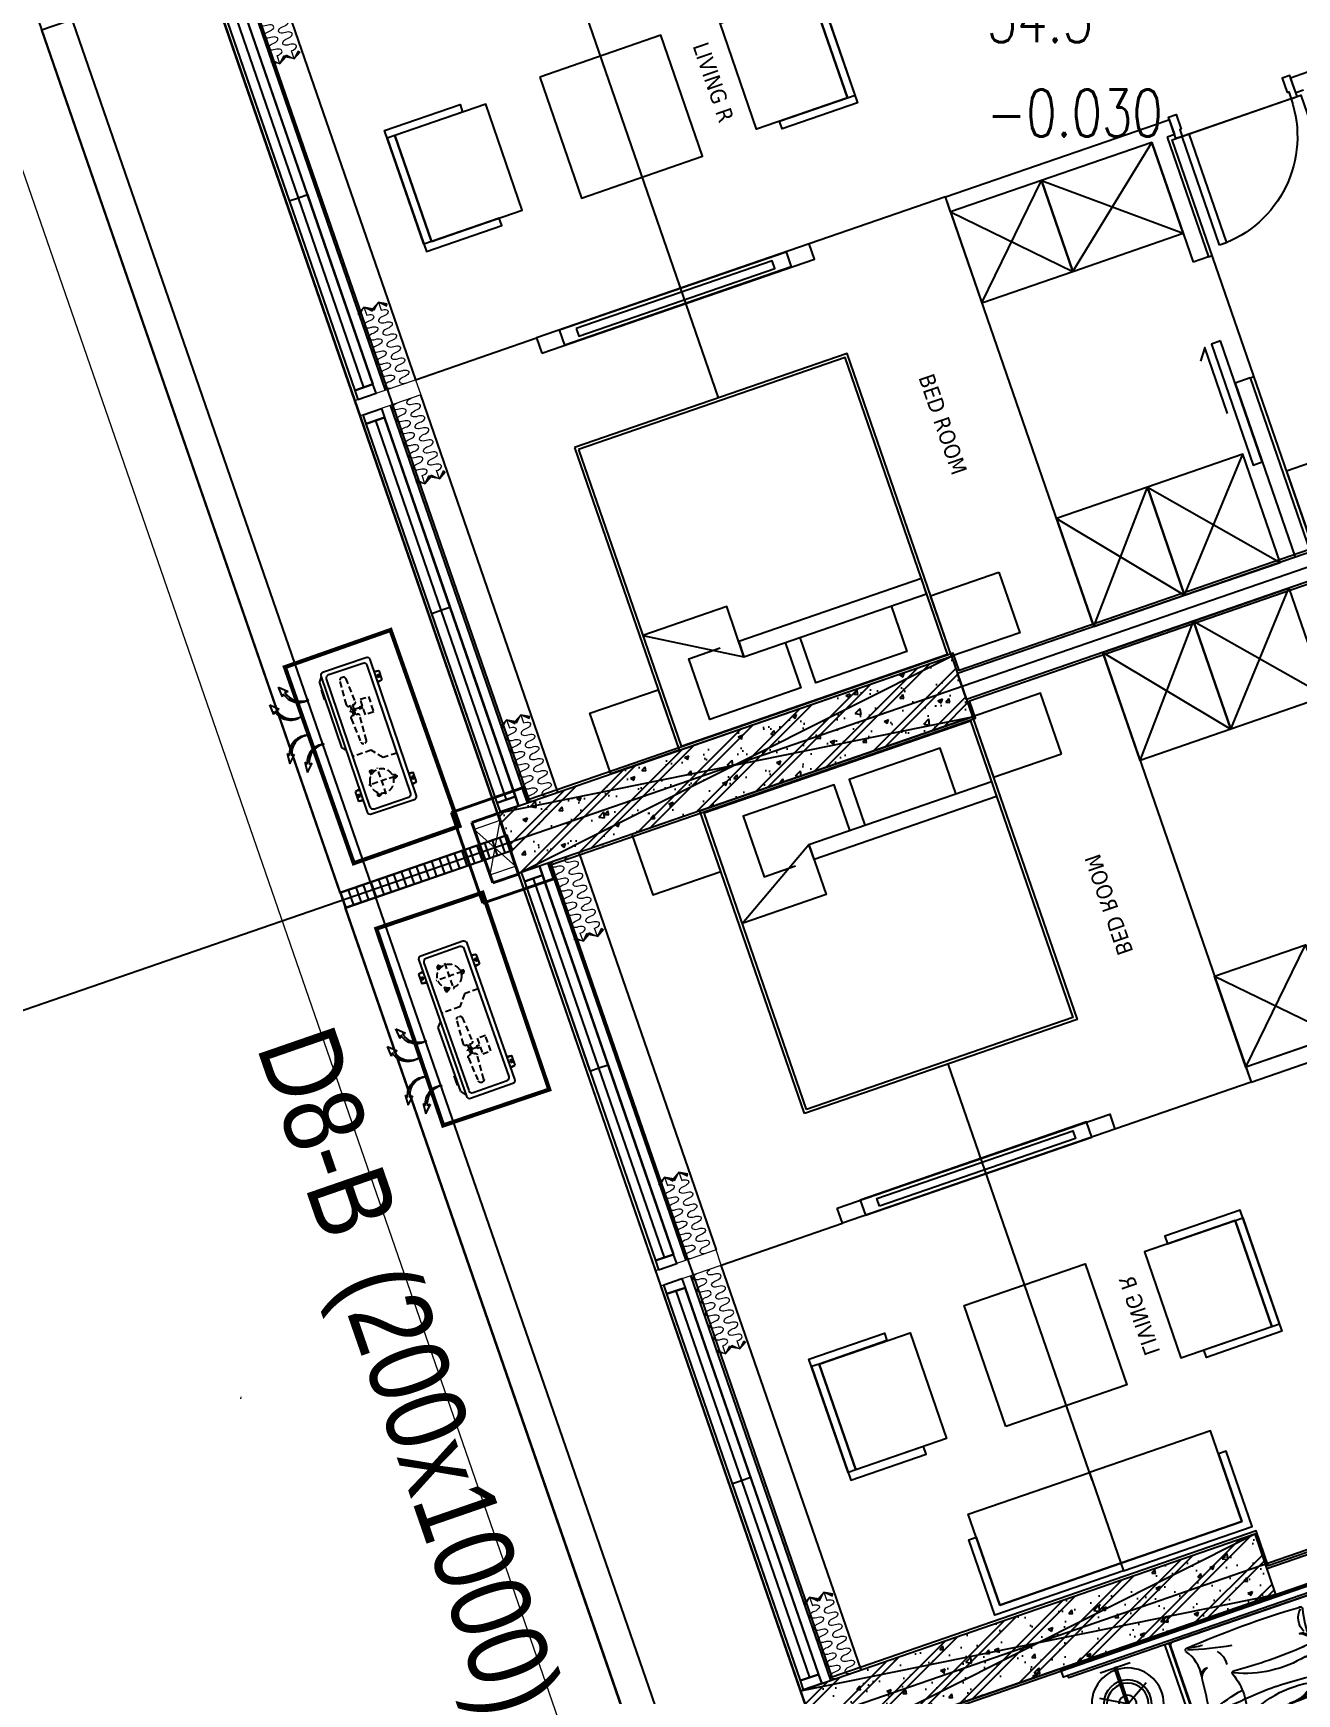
# Model space of a CAD drawing. Header units: millimetres. Extents: x -361699137 to 361252145, y -356478932 to 356523199.
# Drawn here: x -63118 to -55229, y 20166 to 30538 of the extents above; entities that cross this region are included whole.
import ezdxf
from ezdxf.enums import TextEntityAlignment as Align
from ezdxf.xclip import XClip

# ---------------------------------------------------------------- set-up
doc = ezdxf.new("R2010")
doc.units = ezdxf.units.MM
doc.header["$LTSCALE"] = 100
doc.header["$MEASUREMENT"] = 0
doc.header["$XCLIPFRAME"] = 0
doc.set_wipeout_variables(frame=1)
for name, pattern in [('220126_HDN_HBA typical plan$0$HIDDEN', [0.375, 0.25, -0.125]), ('ACAD_ISO03W100', [30, 12, -18]), ('HIDDEN', [0.375, 0.25, -0.125])]:
    doc.linetypes.add(name, pattern=pattern)
for name, color, linetype in [('1VinaPVC-Text', 9, 'Continuous'), ('A-_FURN----_E-_N', 251, 'Continuous'), ('A-ANNO-ROOM', 50, 'Continuous'), ('A-WALL-FNSH', 11, 'Continuous'), ('AC-EAD', 6, 'Continuous'), ('ccu12-Text', 31, 'Continuous'), ('IDEA - dim', 251, 'Continuous'), ('KC', 5, 'Continuous'), ('KT-Net manh', 139, 'Continuous'), ('KT-Noi that', 32, 'Continuous'), ('KT-Tuong', 1, 'Continuous')]:
    doc.layers.add(name, color=color, linetype=linetype)
for name, color, linetype, lineweight in [('A- NOI THAT', 3, 'Continuous', 9), ('AUDIT_I_220808132811-11', 7, 'Continuous', 9), ('ccu12-Tencaukien', 9, 'Continuous', 15), ('CIC36 net manh', 8, 'Continuous', 9), ('HBA-Partition', 4, 'Continuous', 13), ('KT-Chuviet', 255, 'Continuous', 15), ('KT-Kich thuoc', 159, 'Continuous', 18), ('KT-lomo nuoc', 3, 'HIDDEN', 5), ('KT-Net cat', 1, 'Continuous', 40), ('KT-Net thay', 7, 'Continuous', 15), ('KT-Net truc', 18, 'Continuous', 15)]:
    doc.layers.add(name, color=color, linetype=linetype, lineweight=lineweight)
doc.layers.add('dien tich thong thuy', color=3, linetype='Continuous', plot=False)
doc.styles.add('220126_HDN_HBA typical plan$0$211210_HDN_HBA_TYPICAL PLAN CORE OPT 1$0$HBA-Text', font='GOTHIC.TTF')
doc.styles.add('Arial Narrow', font='ARIALN.TTF')
doc.styles.add('font unicode ccu', font='arial.ttf')
doc.styles.add('ROMANS', font='ROMANS.SHX')
doc.styles.add('Tahoma', font='tahoma.ttf')
pattern_1 = [(50, (-90946.16, -18366.26), (286.9041, -25.10085), [30, -330]), (355, (-90946.16, -18366.26), (-55.5005, 300.8769), [24, -264]), (100.4514, (-90922.26, -18368.36), (231.40375, 275.7758), [25.4961, -280.4568]), (46.1842, (-90946.16, -18286.26), (426.8964, -66.2076), [45, -495]), (96.6356, (-90910.6, -18291.8), (373.865, 389.6471), [38.2441, -420.6852]), (351.1842, (-90946.16, -18286.26), (373.8648, 389.6474), [36, -396]), (21, (-90906.16, -18306.26), (238.7628, -161.04756), [30, -330]), (326, (-90906.16, -18306.26), (97.3261, 290.06), [24, -264]), (71.4514, (-90886.27, -18319.69), (336.08905, 129.0122), [25.4961, -280.4568]), (37.5, (-90946.16, -18366.26), (4.86394, 133.15754), [0, -260.8, 0, -268, 0, -265]), (7.5, (-90946.16, -18366.26), (105.22781, 157.76468), [0, -152.8, 0, -254.8, 0, -101]), (327.5, (-91035.36, -18366.26), (213.52897, -9.02195), [0, -100, 0, -312, 0, -414]), (317.5, (-91075.36, -18366.26), (233.27447, 40.042), [0, -130, 0, -207.2, 0, -294]), (45, (-90946.16, -18366.26), (-120.20815, 120.20815), []), (45, (-90946.16, -18317.26), (-120.20815, 120.20815), [])]

# ---------------------------------------------------------------- blocks, each defined once
blk = doc.blocks.new('OU DHCB')
for p, q in [((-145597, -72705), (-145627, -72711)), ((-145597, -72711), (-145627, -72711)), ((-145627, -72711), (-145627, -72774)), ((-145600, -72742), (-145627, -72742)), ((-145597, -72774), (-145627, -72774)), ((-145597, -72780), (-145627, -72774)), ((-145614, -72729), (-145614, -72756)), ((-145252, -72710), (-145247, -72711)), ((-145252, -72711), (-145247, -72711)), ((-145252, -72742), (-145246, -72742)), ((-145252, -72774), (-145247, -72774)), ((-145252, -72775), (-145247, -72774)), ((-145247, -72711), (-145247, -72774)), ((-145597, -73376), (-145627, -73382)), ((-145597, -73382), (-145627, -73382)), ((-145627, -73446), (-145627, -73382)), ((-145600, -73414), (-145627, -73414)), ((-145614, -73427), (-145614, -73400)), ((-145277, -73376), (-145247, -73382)), ((-145277, -73382), (-145247, -73382)), ((-145273, -73414), (-145246, -73414)), ((-145260, -73427), (-145260, -73400)), ((-145247, -73446), (-145247, -73382)), ((-145597, -73446), (-145627, -73446)), ((-145597, -73452), (-145627, -73446)), ((-145277, -73446), (-145247, -73446)), ((-145277, -73452), (-145247, -73446))]:
    blk.add_line(p, q)
at = {"ltscale": 10}
for p, q in [((-145597, -72628), (-145597, -73528)), ((-145297, -72608), (-145577, -72608)), ((-145568, -72656), (-145568, -73503)), ((-145324, -72636), (-145548, -72636)), ((-145302, -73503), (-145302, -72656)), ((-145277, -73528), (-145277, -72628)), ((-145252, -72667), (-145277, -72634)), ((-145252, -72667), (-145252, -73092)), ((-145252, -73092), (-145277, -73118)), ((-145548, -73523), (-145324, -73523)), ((-145577, -73548), (-145297, -73548))]:
    blk.add_line(p, q, dxfattribs=at)
at = {"linetype": 'HIDDEN', "ltscale": 1.5}
for p, q in [((-145414, -72691), (-145425, -72850)), ((-145392, -72679), (-145401, -72679)), ((-145367, -72850), (-145378, -72691)), ((-145403, -72928), (-145403, -72902)), ((-145403, -72902), (-145389, -72902)), ((-145389, -72928), (-145389, -72902)), ((-145414, -73101), (-145425, -72941)), ((-145412, -72928), (-145403, -72928)), ((-145389, -72928), (-145380, -72928)), ((-145367, -72941), (-145378, -73101)), ((-145424, -73458), (-145424, -73284)), ((-145372, -73298), (-145387, -73289)), ((-145384, -73301), (-145375, -73286)), ((-145505, -73371), (-145522, -73371)), ((-145514, -73362), (-145514, -73380)), ((-145511, -73371), (-145338, -73371)), ((-145387, -73453), (-145372, -73444)), ((-145384, -73441), (-145375, -73456))]:
    blk.add_line(p, q, dxfattribs=at)
for points in [[(-145514, -72845), (-145514, -72947), (-145460, -72947), (-145460, -72845)], [(-145438, -72893), (-145378, -72893), (-145378, -72899), (-145438, -72899)]]:
    blk.add_lwpolyline(points, close=True, dxfattribs=at)
for points in [[(-145460, -72902), (-145440, -72902), (-145440, -72889), (-145460, -72889)], [(-145412, -72864), (-145403, -72864), (-145403, -72890), (-145389, -72890), (-145389, -72864), (-145380, -72864)], [(-145568, -73236), (-145478, -73236), (-145422, -73168), (-145302, -73168)]]:
    blk.add_lwpolyline(points, dxfattribs=at)
for points in [[(-145401, -73299), (-145385, -73287, -0.677033), (-145371, -73295), (-145374, -73314)], [(-145499, -73386), (-145517, -73379, -0.677033), (-145517, -73363), (-145499, -73356)], [(-145374, -73428), (-145371, -73447, -0.677033), (-145385, -73455), (-145401, -73443)]]:
    blk.add_lwpolyline(points, format="xyb", dxfattribs=at)
for centre in [(-145614, -72742), (-145614, -73414), (-145260, -73414)]:
    blk.add_circle(centre, 6.4)
blk.add_circle((-145424, -73371), 75.8, dxfattribs=at)
at = {"ltscale": 10}
for centre, radius, start, end in [((-145577, -72628), 20, 90, 180), ((-145548, -72656), 20, 90, 180), ((-145324, -72658), 22.3, 5.8369, 90.896), ((-145297, -72628), 20, 0, 90), ((-145577, -73528), 20, 180, 270), ((-145548, -73503), 20, 180, 270), ((-145324, -73501), 22.3, 269.104, 354.1631), ((-145297, -73528), 20, 270, 0)]:
    blk.add_arc(centre, radius, start, end, dxfattribs=at)
at = {"linetype": 'HIDDEN', "ltscale": 1.5, "extrusion": (-3.70596e-18, -2.30289e-31, -1)}
for centre, start_param, end_param in [((-145401, -72692), 3.221423, 4.712389), ((-145392, -72692), 4.712389, 6.203355), ((-145412, -72851), 1.570796, 3.221423), ((-145380, -72851), -0.07983, 1.570796), ((-145412, -72940), 3.061763, 4.712389), ((-145380, -72940), 4.712389, 6.363015), ((-145401, -73100), 1.570796, 3.061763), ((-145392, -73100), 0.07983, 1.570796)]:
    blk.add_ellipse(centre, major_axis=(13.5, 0), ratio=0.942858, start_param=start_param, end_param=end_param, dxfattribs=at)
blk = doc.blocks.new('ki hieu qt')
at = {"layer": 'AC-EAD', "color": 7}
for points in [[(-276796163327.46399, 549769551681.08936), (-276796163446.06061, 549769551567.15027)], [(-276796163396.68091, 549769551574.91687), (-276796163446.06061, 549769551567.15027)], [(-276796163338.91742, 549769551517.02808), (-276796163364.60309, 549769551559.91077)], [(-276796163338.91742, 549769551517.02808), (-276796163327.46399, 549769551681.08936)], [(-276796163110.55872, 549769551464.18396), (-276796163229.15527, 549769551350.24487)], [(-276796163179.7757, 549769551358.0116), (-276796163229.15527, 549769551350.24487)], [(-276796163122.01202, 549769551300.1228), (-276796163147.69757, 549769551343.00525)], [(-276796163122.01202, 549769551300.1228), (-276796163110.55872, 549769551464.18396)], [(-276796163179.7757, 549769550597.07092), (-276796163229.15527, 549769550604.83765)], [(-276796163110.55872, 549769550490.89856), (-276796163229.15527, 549769550604.83765)], [(-276796163122.01202, 549769550654.95972), (-276796163147.69757, 549769550612.07727)], [(-276796163122.01202, 549769550654.95972), (-276796163110.55872, 549769550490.89856)], [(-276796163396.68091, 549769550380.16565), (-276796163446.06061, 549769550387.93225)], [(-276796163327.46399, 549769550273.99316), (-276796163446.06061, 549769550387.93225)], [(-276796163338.91742, 549769550438.05444), (-276796163364.60309, 549769550395.17175)], [(-276796163338.91742, 549769550438.05444), (-276796163327.46399, 549769550273.99316)]]:
    blk.add_lwpolyline(points, dxfattribs=at)
for centre, radius, start, end in [((-276796163644.43658, 549769551622.97937), 286.85271, 255.43444898, 347.307334455), ((-276796163679.50098, 549769551631.34888), 288.39512, 262.614727528, 348.709269443), ((-276796163427.53119, 549769551406.0741), 286.85271, 255.43444898, 347.307334455), ((-276796163462.59583, 549769551414.44348), 288.39512, 262.614727528, 348.709269443), ((-276796163427.53119, 549769550549.00842), 286.85271, 12.692958354, 104.566806371), ((-276796163462.59583, 549769550540.63904), 288.39512, 11.291477035, 97.385309421), ((-276796163644.43658, 549769550332.10315), 286.85271, 12.692958354, 104.566806371), ((-276796163679.50098, 549769550323.73364), 288.39512, 11.291477035, 97.385309421)]:
    blk.add_arc(centre, radius, start, end, dxfattribs=at)
blk = doc.blocks.new('DHCB.1')
at = {"xscale": -1, "rotation": 106.4733300107783}
blk.add_blockref('OU DHCB', (-194860, -237776), dxfattribs=at)
at = {"xscale": 0.4, "yscale": 0.4, "zscale": 0.4, "rotation": 286.4738024344239}
blk.add_blockref('ki hieu qt', (-179483459312, -168534274839), dxfattribs=at)
blk = doc.blocks.new('Louvre')
for p, q in [((-390, 976, 0), (-295, 1009, 0)), ((-374, 929, 0), (-279, 961, 0)), ((-357, 881, 0), (-263, 914, 0)), ((-341, 834, 0), (-246, 867, 0)), ((-325, 787, 0), (-230, 820, 0)), ((-308, 740, 0), (-214, 772, 0)), ((-292, 692, 0), (-197, 725, 0)), ((-276, 645, 0), (-181, 678, 0)), ((-260, 598, 0), (-165, 631, 0)), ((-243, 551, 0), (-148, 583, 0)), ((-227, 503, 0), (-132, 536, 0)), ((-211, 456, 0), (-116, 489, 0)), ((-194, 409, 0), (-99, 442, 0)), ((-178, 362, 0), (-83, 394, 0)), ((-162, 314, 0), (-67, 347, 0)), ((-145, 267, 0), (-50, 300, 0)), ((-129, 220, 0), (-34, 253, 0)), ((-113, 172, 0), (-18, 205, 0)), ((-96, 125, 0), (-1, 158, 0)), ((-80, 78, 0), (15, 111, 0)), ((-64, 31, 0), (31, 63, 0)), ((-47, -17, 0), (48, 16, 0))]:
    blk.add_line(p, q)
at = {"elevation": 0}
blk.add_lwpolyline([(48, 16), (-311, 1056), (-406, 1023), (-47, -17)], close=True, dxfattribs=at)
blk = doc.blocks.new('17-23F MEA_1BR (Type-2)$0$1X-LAMP1')
at = {"color": 0, "linetype": 'ByBlock', "lineweight": -2}
for p, q in [((0.033, -0.058), (-0.59, 1.022)), ((0.033, -0.058), (-0.59, 1.022)), ((0.033, 0.058), (-0.59, -1.022)), ((0.033, 0.058), (-0.59, -1.022)), ((-0.067, 0), (1.18, 0)), ((-0.067, 0), (1.18, 0))]:
    blk.add_line(p, q, dxfattribs=at)
at = {"color": 0, "linetype": 'ByBlock', "lineweight": -2, "const_width": 0.0333}
for points in [[(-0.481, 0.833), (-0.582, 1.009)], [(-0.481, 0.833), (-0.582, 1.009)], [(0.962, 0), (1.165, 0)], [(0.962, 0), (1.165, 0)], [(-0.481, -0.833), (-0.582, -1.009)], [(-0.481, -0.833), (-0.582, -1.009)]]:
    blk.add_lwpolyline(points, dxfattribs=at)
at = {"color": 0, "linetype": 'ByBlock', "lineweight": -2}
for radius in [1, 0.867, 0.867, 0.367, 0.367]:
    blk.add_circle((0, 0), radius, dxfattribs=at)
blk = doc.blocks.new('17-23F MEA_1BR (Type-2)$0$IFF-TABLE LAMP')
blk.add_line((40, 192), (40, 207))
at = {"ltscale": 10}
blk.add_lwpolyline([(0, 300), (0, 100)], dxfattribs=at)
blk.add_lwpolyline([(0, 192), (0, 207), (260, 207), (260, 192)], close=True)
blk.add_circle((240, 200), 150)
at = {"layer": 'A- NOI THAT'}
blk.add_line((220, 192), (220, 207), dxfattribs=at)
at = {"ltscale": 10, "xscale": 150.0000000000582, "yscale": 150.0000000000582, "zscale": 1068.863950547171, "rotation": 359.9999999945528}
blk.add_blockref('17-23F MEA_1BR (Type-2)$0$1X-LAMP1', (240, 200), dxfattribs=at)
blk = doc.blocks.new('bk')
at = {"layer": 'IDEA - dim'}
blk.add_lwpolyline([(0, -1378), (50, -1378), (50, 1812), (0, 1812), (0, 1578), (0, 1378)], close=True, dxfattribs=at)
blk.add_lwpolyline([(50, -1338), (65, -1338), (65, 1783), (50, 1783)], dxfattribs=at)
for centre in [(340, 1488), (340, -1053)]:
    blk.add_circle(centre, 225, dxfattribs=at)
blk.add_blockref('17-23F MEA_1BR (Type-2)$0$IFF-TABLE LAMP', (100, 1288), dxfattribs=at)
at = {"layer": 'IDEA - dim', "xscale": -1, "rotation": 180}
blk.add_blockref('17-23F MEA_1BR (Type-2)$0$IFF-TABLE LAMP', (100, -853), dxfattribs=at)
blk.add_wipeout([(2295, 1812), (688, 1812), (688, -1378), (2295, -1378)]).dxf.layer = 'IDEA - dim'
at = {"layer": 'IDEA - dim'}
blk.add_lwpolyline([(688, -1378), (2295, -1378), (2295, 1812), (688, 1812)], close=True, dxfattribs=at)
blk.add_wipeout([(2090, 1147), (2092, 1147), (2094, 1146), (2095, 1144), (2095, 1142), (2095, -708), (2095, -709), (2094, -711), (2092, -712), (2090, -713), (65, -713), (65, -701), (65, -698), (65, -688), (65, -681), (65, -670), (65, -663), (65, 1109), (65, 1117), (65, 1122), (65, 1128), (65, 1131), (65, 1136), (65, 1142), (65, 1147)]).dxf.layer = 'IDEA - dim'
for p, q in [((65, 1122), (2060, 1122)), ((2070, 1112), (2070, -678)), ((2060, -688), (65, -688))]:
    blk.add_line(p, q, dxfattribs=at)
for points in [[(65, 1147), (65, -713), (2090, -713, 0.414214), (2095, -708), (2095, 1142, 0.414214), (2090, 1147)], [(2065, 1097), (2065, -663, -0.414214), (2045, -683), (85, -683, -0.414214), (65, -663), (65, 1097, -0.414214), (85, 1117), (2045, 1117, -0.414214)]]:
    blk.add_lwpolyline(points, format="xyb", close=True, dxfattribs=at)
for points in [[(328, 995, -0.194778), (148, 1037, 0.69541), (131, 1020, -0.068699), (144, 927)], [(131, 1020, 0.032227), (118, 281, 0.69541), (135, 263, -0.068192), (318, 282)], [(538, 579, -0.024407), (575, 1003, 0.682044), (558, 1021, -0.019119), (351, 999)], [(360, 327, 0.037389), (362, 795, -0.69541), (376, 809, 0.212902), (666, 818, -0.682044), (681, 805, 0.003833), (664, 388)], [(538, 579, 0.037804), (560, 280, -0.682044), (543, 262, 0.015388), (377, 276, 0.015388)], [(663, 456, 0.128337), (681, 298, -0.682044), (668, 283, 0.016516), (473, 299)], [(454, 303, 0.294307), (366, 261, -0.69541), (351, 275, 0.068699), (360, 350)], [(352, 277, 0.001401), (337, 278)], [(131, -585, -0.032227), (118, 154, -0.69541), (135, 172, 0.068192), (318, 153)], [(352, 158, -0.001401), (337, 157)], [(454, 132, -0.294307), (366, 174, 0.69541), (351, 160, -0.068699), (360, 85)], [(360, 108, -0.037389), (362, -360, 0.69541), (376, -374, -0.212902), (666, -383, 0.682044), (681, -370, -0.003833), (664, 47)], [(538, -144, -0.037804), (560, 155, 0.682044), (543, 173, -0.015388), (377, 159, -0.015388)], [(663, -21, -0.128337), (681, 137, 0.682044), (668, 152, -0.016516), (473, 136)], [(538, -144, 0.024407), (575, -568, -0.682044), (558, -586, 0.019119), (351, -564)], [(328, -560, 0.194778), (148, -602, -0.69541), (131, -585, 0.068699), (144, -492)]]:
    blk.add_lwpolyline(points, format="xyb", dxfattribs=at)
blk.add_lwpolyline([(954, 1117), (667, -683), (954, -683), (954, 1117)], dxfattribs=at)
for centre, radius, start, end in [((2060, 1112), 10, 0, 90), ((-1856, 412), 2091, 9.4493, 17.0615), ((359, 926), 73.1, 96.326, 166.5214), ((332, 950), 44.8, 89.5238, 188.1185), ((328, 957), 37.4, 82.4958, 89.1324), ((2378, 392), 1927, 161.7731, 168.2987), ((293, 941), 119, 227.9184, 277.1736), ((-292, 496), 730, 347.7769, 24.5532), ((1225, 479), 649, 149.2584, 194.8125), ((484, 602), 176, 357.839, 7.8667), ((449, 521), 217, 327.0324, 2.613), ((602, 457), 61, 297.5596, 351.5321), ((217, 194), 119, 63.6349, 137.0816), ((318, 327), 44.8, 171.8815, 270.4762), ((345, 350), 73.1, 193.4786, 263.674), ((479, 358), 59.2, 194.743, 264.9384), ((458, 339), 36.7, 173.4173, 272.2455), ((217, 241), 119, 222.9184, 296.3651), ((318, 108), 44.8, 89.5238, 188.1185), ((345, 85), 73.1, 96.326, 166.5214), ((479, 77), 59.2, 95.0616, 165.257), ((458, 96), 36.7, 87.7545, 186.5827), ((1225, -44), 649, 165.1875, 210.7416), ((-292, -61), 730, 335.4468, 12.2231), ((602, -22), 61, 8.4679, 62.4404), ((449, -86), 217, 357.387, 32.9676), ((484, -167), 176, 352.1333, 2.161), ((-1856, 23), 2091, 342.9385, 350.5507), ((293, -506), 119, 82.8264, 132.0816), ((2378, 43), 1927, 191.7013, 198.2269), ((359, -491), 73.1, 193.4786, 263.674), ((332, -515), 44.8, 171.8815, 270.4762), ((328, -522), 37.4, 270.8676, 277.5042), ((2060, -678), 10, 270, 0)]:
    blk.add_arc(centre, radius, start, end, dxfattribs=at)
blk = doc.blocks.new('17')
at = {"layer": 'IDEA - dim', "extrusion": (0, 0, -1), "zscale": -0.9999999999999998}
blk.add_blockref('bk', (-3895, 6208), dxfattribs=at)
at = {"layer": 'KT-Tuong'}
blk.add_lwpolyline([(3900, 9600), (3900, 0)], dxfattribs=at)
blk = doc.blocks.new('*U207')
for points in [[(397, -484), (464, -466), (394, -466)], [(483, -399), (465, -396), (464, -466)]]:
    blk.add_hatch(color=256).paths.add_polyline_path(points)
blk.add_line((464, -466), (417, -419))
for points in [[(397, -484), (464, -466), (394, -466)], [(483, -399), (465, -396), (464, -466)]]:
    blk.add_lwpolyline(points, close=True)
for centre in [(17, -17), (86, -88), (155, -157), (225, -227), (294, -297), (364, -367)]:
    blk.add_ellipse(centre, major_axis=(34.5, 32), ratio=0.523888, start_param=4.73172, end_param=7.873313)
at = {"extrusion": (0, 0, -1)}
for centre in [(52, -52), (121, -123), (190, -192), (260, -262), (329, -332), (399, -402)]:
    blk.add_ellipse(centre, major_axis=(-32.1, -34.4), ratio=0.523888, start_param=4.73172, end_param=7.873313, dxfattribs=at)
blk = doc.blocks.new('*U206')
at = {"layer": 'A-_FURN----_E-_N', "linetype": 'Continuous'}
for points in [[(-900, 600), (-900, 1000), (-1350, 1000), (-1350, 600)], [(-900, -1000), (-900, 1000), (900, 1000), (900, -1000)], [(-880, -980), (-880, 980), (880, 980), (880, -980)], [(1350, 600), (1350, 1000), (900, 1000), (900, 600)]]:
    blk.add_lwpolyline(points, close=True, dxfattribs=at)
at = {"layer": 'A-_FURN----_E-_N', "linetype": '220126_HDN_HBA typical plan$0$HIDDEN', "ltscale": 500}
blk.add_lwpolyline([(-900, -1000), (-900, 1000), (900, 1000), (900, -1000)], close=True, dxfattribs=at)
at = {"layer": 'A-_FURN----_E-_N', "linetype": 'Continuous'}
for points in [[(-55, 580), (-55, 880), (-656, 880), (-656, 480), (-448, 480)], [(646, 580), (646, 880), (45, 880), (45, 580)], [(-880, 249), (-326, 580), (880, 580), (880, 480), (-326, 480), (-326, 580), (-326, 249), (-880, 249)]]:
    blk.add_lwpolyline(points, dxfattribs=at)
blk = doc.blocks.new('16')
at = {"layer": 'A-WALL-FNSH', "color": 5}
for points in [[(260, 9580), (260, 9460), (200, 9460), (200, 9580)], [(2765, 9460), (260, 9460), (260, 9580), (2765, 9580)], [(1512, 9520), (260, 9520), (260, 9580), (1512, 9580)], [(2825, 9580), (2825, 9460), (2765, 9460), (2765, 9580)], [(2925, 9580), (2925, 9460), (2985, 9460), (2985, 9580)], [(2985, 9460), (5540, 9460), (5540, 9580), (2985, 9580)], [(4238, 9520), (5540, 9520), (5540, 9580), (4238, 9580)], [(5540, 9580), (5540, 9460), (5600, 9460), (5600, 9580)], [(1512, 9460), (2765, 9460), (2765, 9520), (1512, 9520)], [(4238, 9460), (2985, 9460), (2985, 9520), (4238, 9520)]]:
    blk.add_lwpolyline(points, close=True, dxfattribs=at)
for points in [[(200, 9460), (2765, 9460)], [(5600, 9460), (2985, 9460)]]:
    blk.add_lwpolyline(points, dxfattribs=at)
at = {"layer": 'HBA-Partition'}
blk.add_lwpolyline([(2925, 9200), (2825, 9200), (2825, 9600), (2925, 9600)], close=True, dxfattribs=at)
at = {"layer": 'IDEA - dim'}
for p, q in [((199, 9600), (2825, 9600)), ((5600, 9600), (2925, 9600)), ((199, 9400), (2825, 9400)), ((5600, 9400), (2925, 9400))]:
    blk.add_line(p, q, dxfattribs=at)
for points in [[(3709, 8376), (3709, 8824), (4409, 8824), (4409, 8874), (3659, 8874), (3659, 8376)], [(4409, 8376), (4409, 8824), (3709, 8824), (3709, 8874), (4459, 8874), (4459, 8376)], [(3709, 8824), (3709, 8224), (4409, 8224), (4409, 8824)], [(2825, 8400), (2825, 6600), (2925, 6600), (2925, 8400)], [(5052, 8250), (5500, 8250), (5500, 7450), (5550, 7450), (5550, 8300), (5052, 8300)], [(2925, 6752), (2825, 6752), (2825, 8247), (2925, 8247)], [(5500, 8250), (4900, 8250), (4900, 7450), (5500, 7450)], [(2900, 8147), (2850, 8147), (2850, 6852), (2900, 6852)], [(4459, 7850), (3659, 7850), (3659, 7050), (4459, 7050)], [(5500, 6650), (4900, 6650), (4900, 7450), (5500, 7450)], [(5052, 6650), (5500, 6650), (5500, 7450), (5550, 7450), (5550, 6600), (5052, 6600)], [(3709, 6076), (3709, 6676), (4409, 6676), (4409, 6076)], [(3709, 6524), (3709, 6076), (4409, 6076), (4409, 6026), (3659, 6026), (3659, 6524)], [(4409, 6524), (4409, 6076), (3709, 6076), (3709, 6026), (4459, 6026), (4459, 6524)], [(85, 5700), (85, 5100), (799, 5100), (799, 5700), (85, 5700)], [(2225, 5700), (2225, 5100), (2825, 5100), (2825, 5700), (2225, 5700)], [(85, 5100), (85, 4470), (799, 4470), (799, 5100), (85, 5100)]]:
    blk.add_lwpolyline(points, close=True, dxfattribs=at)
at = {"layer": 'KT-Net manh', "linetype": 'ACAD_ISO03W100', "ltscale": 4}
for p, q in [((199, 9200), (2825, 9200)), ((5600, 9200), (2925, 9200)), ((2925, 9200), (2925, 8400)), ((4950, 7450), (2200, 7450)), ((2925, 5700), (2925, 6600)), ((85, 5700), (2925, 5700)), ((85, 5700), (799, 5100)), ((799, 5700), (85, 5100)), ((2225, 5700), (2825, 5100)), ((2825, 5700), (2225, 5100)), ((85, 5100), (799, 4470)), ((799, 5100), (85, 4470))]:
    blk.add_line(p, q, dxfattribs=at)
at = {"layer": 'KT-Tuong'}
for p, q in [((-85, 3000), (-85, 6600)), ((85, 6600), (-85, 6600)), ((85, 4370), (85, 6600))]:
    blk.add_line(p, q, dxfattribs=at)
for points in [[(5600, 3000), (5600, 3570), (5830, 3570), (5830, 6600)], [(2825, 4370), (2825, 5700), (2925, 5700), (2925, 4370)]]:
    blk.add_lwpolyline(points, dxfattribs=at)
at = {"layer": 'CIC36 net manh', "color": 8}
for p, xscale, yscale, zscale, rotation in [((199, 9356), 0.81000000001126, 0.81000000001126, 0.81000000001126, 45.1232012039649), ((200, 9261), 0.81000000001126, 0.81000000001126, 0.81000000001126, 45.1232012039649), ((2824, 9261), -0.8100000000112606, 0.8100000000112606, 0.8100000000112607, 314.8767987960189), ((2824, 9356), -0.8100000000112606, 0.8100000000112606, 0.8100000000112607, 314.8767987960189), ((2926, 9356), 0.81000000001126, 0.81000000001126, 0.81000000001126, 45.1232012039649), ((2926, 9261), 0.81000000001126, 0.81000000001126, 0.81000000001126, 45.1232012039649), ((5599, 9261), -0.8100000000112606, 0.8100000000112606, 0.8100000000112607, 314.8767987960189), ((5599, 9356), -0.8100000000112606, 0.8100000000112606, 0.8100000000112607, 314.8767987960189)]:
    blk.add_blockref('*U207', p, dxfattribs=dict(at, xscale=xscale, yscale=yscale, zscale=zscale, rotation=rotation))
at = {"layer": 'IDEA - dim', "xscale": -1.000000000000001, "rotation": 90}
blk.add_blockref('*U206', (1200, 7500), dxfattribs=at)
at = {"layer": '1VinaPVC-Text', "style": 'Tahoma'}
for s, p in [('LIVING R', (4332, 6885)), ('BED ROOM', (1914, 6228))]:
    blk.add_text(s, height=100, rotation=180, dxfattribs=at).set_placement(p)
blk = doc.blocks.new('d800')
blk.add_line((760, 70), (40, 70))
for points in [[(40, 790), (40, 70), (85, 70), (85, 790)], [(50, 25), (40, 25), (40, 70), (0, 70), (0, -70), (50, -70)], [(750, 25), (760, 25), (760, 70), (800, 70), (800, -70), (750, -70)]]:
    blk.add_lwpolyline(points, close=True)
blk.add_arc((40, 70), 720, 0, 90)
blk = doc.blocks.new('26')
at = {"layer": 'A-WALL-FNSH', "color": 5}
for points in [[(0, -9460), (2615, -9460)], [(5400, -9460), (2835, -9460)]]:
    blk.add_lwpolyline(points, dxfattribs=at)
for points in [[(2615, -9460), (60, -9460), (60, -9580), (2615, -9580)], [(1362, -9520), (60, -9520), (60, -9580), (1362, -9580)], [(1362, -9460), (2615, -9460), (2615, -9520), (1362, -9520)], [(2675, -9580), (2675, -9460), (2615, -9460), (2615, -9580)], [(2775, -9580), (2775, -9460), (2835, -9460), (2835, -9580)], [(2835, -9460), (5340, -9460), (5340, -9580), (2835, -9580)], [(4088, -9460), (2835, -9460), (2835, -9520), (4088, -9520)], [(4088, -9520), (5340, -9520), (5340, -9580), (4088, -9580)], [(5340, -9580), (5340, -9460), (5400, -9460), (5400, -9580)]]:
    blk.add_lwpolyline(points, close=True, dxfattribs=at)
at = {"layer": 'HBA-Partition'}
blk.add_lwpolyline([(2675, -9200), (2775, -9200), (2775, -9600), (2675, -9600)], close=True, dxfattribs=at)
at = {"layer": 'IDEA - dim'}
for p, q in [((2775, -3370), (2775, -3420)), ((3565, -4270), (3565, -4245)), ((4365, -4270), (4365, -4245)), ((0, -9400), (2675, -9400)), ((5401, -9400), (2775, -9400)), ((0, -9600), (2675, -9600)), ((5401, -9600), (2775, -9600))]:
    blk.add_line(p, q, dxfattribs=at)
for points in [[(5490, -3000), (5490, -4245), (2800, -4245), (2800, -3395), (3590, -3395), (3590, -2145), (5397, -2145)], [(4990, -3922), (4990, -4245), (5490, -4245), (5490, -3345), (4990, -3345), (4990, -3698)], [(4529, -4476), (4094, -4476), (4164, -4530)]]:
    blk.add_lwpolyline(points, dxfattribs=at)
for points in [[(3375, -5100), (3375, -4370), (2775, -4370), (2775, -5100), (3375, -5100)], [(4086, -4370), (4086, -4430), (4886, -4430), (4886, -4370)], [(5515, -5100), (5515, -4470), (4801, -4470), (4801, -5100), (5515, -5100)], [(3375, -5700), (3375, -5100), (2775, -5100), (2775, -5700), (3375, -5700)], [(5515, -5700), (5515, -5100), (4801, -5100), (4801, -5700), (5515, -5700)], [(1191, -6524), (1191, -6076), (1891, -6076), (1891, -6026), (1141, -6026), (1141, -6524)], [(1891, -6524), (1891, -6076), (1191, -6076), (1191, -6026), (1941, -6026), (1941, -6524)], [(1891, -6076), (1891, -6676), (1191, -6676), (1191, -6076)], [(2775, -8400), (2775, -6600), (2675, -6600), (2675, -8400)], [(2675, -6752), (2775, -6752), (2775, -8248), (2675, -8248)], [(2700, -8148), (2750, -8148), (2750, -6853), (2700, -6853)], [(1141, -7850), (1941, -7850), (1941, -7050), (1141, -7050)], [(1891, -8824), (1891, -8224), (1191, -8224), (1191, -8824)], [(1191, -8376), (1191, -8824), (1891, -8824), (1891, -8874), (1141, -8874), (1141, -8376)], [(1891, -8376), (1891, -8824), (1191, -8824), (1191, -8874), (1941, -8874), (1941, -8376)]]:
    blk.add_lwpolyline(points, close=True, dxfattribs=at)
at = {"layer": 'KT-Net manh', "linetype": 'ACAD_ISO03W100', "ltscale": 4}
for p, q in [((3375, -5100), (2775, -4370)), ((2775, -5100), (3375, -4370)), ((5515, -5100), (4801, -4470)), ((4801, -5100), (5515, -4470)), ((3375, -5700), (2775, -5100)), ((2775, -5700), (3375, -5100)), ((5515, -5700), (4801, -5100)), ((4801, -5700), (5515, -5100)), ((2675, -5700), (2675, -6600)), ((5515, -5700), (2675, -5700)), ((650, -7450), (3400, -7450)), ((2675, -9200), (2675, -8400)), ((0, -9200), (2675, -9200)), ((5401, -9200), (2775, -9200))]:
    blk.add_line(p, q, dxfattribs=at)
at = {"layer": 'KT-Tuong'}
for p, q in [((5685, -3000, 0), (5685, -6600, 0)), ((2775, -3420), (2675, -3420)), ((2775, -4220), (2675, -4220)), ((2775, -4220), (2775, -4270)), ((2775, -4270), (3565, -4270)), ((3565, -4270), (3565, -4370)), ((4365, -4270), (5515, -4270)), ((4365, -4270), (4365, -4370)), ((5515, -4370), (5515, -6600, 0))]:
    blk.add_line(p, q, dxfattribs=at)
for points in [[(2675, -3420), (2675, -3270), (3465, -3270)], [(2675, -4370), (2675, -4220)], [(2775, -4370), (2775, -5700), (2675, -5700), (2675, -4370)], [(2775, -4370), (3565, -4370)], [(4365, -4370), (5515, -4370)]]:
    blk.add_lwpolyline(points, dxfattribs=at)
at = {"layer": 'CIC36 net manh', "color": 8, "zscale": 0.8100000000112604}
for p, xscale, yscale, rotation in [((1, -9261), -0.8100000000112609, 0.8100000000112609, 134.8767987960189), ((2674, -9261), 0.8100000000112604, 0.8100000000112604, 225.1232012039648), ((2776, -9261), -0.8100000000112609, 0.8100000000112609, 134.8767987960189), ((5400, -9261), 0.8100000000112604, 0.8100000000112604, 225.1232012039648), ((1, -9356), -0.8100000000112609, 0.8100000000112609, 134.8767987960189), ((2674, -9356), 0.8100000000112604, 0.8100000000112604, 225.1232012039648), ((2776, -9356), -0.8100000000112609, 0.8100000000112609, 134.8767987960189), ((5401, -9356), 0.8100000000112604, 0.8100000000112604, 225.1232012039648)]:
    blk.add_blockref('*U207', p, dxfattribs=dict(at, xscale=xscale, yscale=yscale, rotation=rotation))
at = {"layer": 'IDEA - dim', "xscale": -0.9999999999999994, "rotation": 270}
for name, p in [('d800', (2730, -4220)), ('*U206', (4400, -7500))]:
    blk.add_blockref(name, p, dxfattribs=at)
at = {"layer": '1VinaPVC-Text', "style": 'Tahoma'}
for s, p in [('BED ROOM', (3686, -6228)), ('LIVING R', (1268, -6885))]:
    blk.add_text(s, height=100, rotation=360, dxfattribs=at).set_placement(p)
blk = doc.blocks.new('TAG CAO DO SAN')
blk.add_wipeout([(1526701.8, -266095.2), (1527644.6, -266095.2), (1527644.6, -266330.9), (1526701.8, -266330.9)]).dxf.layer = 'KT-Net thay'
at = {"layer": 'KT-Net thay', "flags": 128}
blk.add_lwpolyline([(1526701.8, -266095.2), (1526701.8, -266330.9), (1527644.6, -266330.9), (1527644.6, -266095.2)], close=True, dxfattribs=at)
blk.add_lwpolyline([(1526701.8, -266330.9), (1527644.6, -266330.9)], dxfattribs=at)
at = {"layer": 'KT-Chuviet', "color": 31, "style": 'font unicode ccu', "width": 0.75}
blk.add_attdef('TÊNPHÒNG', text='', height=117.9, dxfattribs=at).set_placement((1527175.3, -266213.4), align=Align.MIDDLE_CENTER)
blk = doc.blocks.new('A$C1AAC5519')
at = {"layer": 'A-ANNO-ROOM', "insert": (773, 1217), "char_height": 600, "attachment_point": 2, "rotation": 50.4488, "style": '220126_HDN_HBA typical plan$0$211210_HDN_HBA_TYPICAL PLAN CORE OPT 1$0$HBA-Text'}
blk.add_mtext_dynamic_manual_height_columns('S.B1.', width=722857412.87, gutter_width=9766, heights=[0], dxfattribs=at)
blk = doc.blocks.new('A$C418F5BC8')
at = {"layer": 'A-ANNO-ROOM', "insert": (648, 1091), "char_height": 600, "attachment_point": 2, "rotation": 50.4488, "style": '220126_HDN_HBA typical plan$0$211210_HDN_HBA_TYPICAL PLAN CORE OPT 1$0$HBA-Text'}
blk.add_mtext_dynamic_manual_height_columns('SL-S', width=722857412.87, gutter_width=9766, heights=[0], dxfattribs=at)
blk = doc.blocks.new('A$C2A6C5140')
at = {"layer": 'A-ANNO-ROOM', "insert": (731, 1190, 0), "char_height": 600, "attachment_point": 2, "rotation": 50.4488, "style": '220126_HDN_HBA typical plan$0$211210_HDN_HBA_TYPICAL PLAN CORE OPT 1$0$HBA-Text'}
blk.add_mtext_dynamic_manual_height_columns('2-BR', width=722857412.87, gutter_width=9766, heights=[0], dxfattribs=at)
blk = doc.blocks.new('A$C5388591E')
at = {"layer": 'A-ANNO-ROOM', "insert": (894, 842, 0), "char_height": 600, "attachment_point": 2, "rotation": 1.4065, "style": '220126_HDN_HBA typical plan$0$211210_HDN_HBA_TYPICAL PLAN CORE OPT 1$0$HBA-Text'}
blk.add_mtext_dynamic_manual_height_columns('3-BR', width=722857412.87, gutter_width=9766, heights=[0], dxfattribs=at)
blk = doc.blocks.new('A$C21AF0CCA')
at = {"layer": 'A-ANNO-ROOM', "insert": (1198, 815), "char_height": 600, "attachment_point": 2, "rotation": 0.1054, "style": '220126_HDN_HBA typical plan$0$211210_HDN_HBA_TYPICAL PLAN CORE OPT 1$0$HBA-Text'}
blk.add_mtext_dynamic_manual_height_columns('S.B1P.', width=722857412.87, gutter_width=9766, heights=[0], dxfattribs=at)
blk = doc.blocks.new('*U388')
at = {"layer": 'KT-lomo nuoc', "ltscale": 500}
for p, q in [((211, 273), (0, 0)), ((43, 297), (168, -24))]:
    blk.add_line(p, q, dxfattribs=at)
blk.add_lwpolyline([(43, 297), (211, 273), (168, -24), (0, 0)], close=True, dxfattribs=at)
blk = doc.blocks.new('CTN TN T39')
at = {"layer": 'KT-Net cat'}
for p, q in [((-56140, -1246, 0), (-56583, -1399, 0)), ((-56388, -1966, 0), (-56583, -1399, 0)), ((-56295, -1406, 0), (-56456, -1461, 0)), ((-56165, -1784, 0), (-56295, -1406, 0)), ((-56456, -1461, 0), (-56326, -1839, 0)), ((-55944, -1813, 0), (-56388, -1966, 0)), ((-56165, -1784, 0), (-56326, -1839, 0))]:
    blk.add_line(p, q, dxfattribs=at)
at = {"layer": 'KT-Net cat', "elevation": 0}
for points in [[(-56140, -1246), (-56108, -1337)], [(-55978, -1715), (-55944, -1813)]]:
    blk.add_lwpolyline(points, dxfattribs=at)
at = {"layer": 'KT-lomo nuoc', "linetype": 'HIDDEN', "xscale": -0.9999999999999997, "rotation": 10.8976534755902}
blk.add_blockref('*U388', (-56183, -1734, 0), dxfattribs=at)
blk = doc.blocks.new('*U467')
at = {"layer": 'ccu12-Tencaukien', "color": 8, "ltscale": 10000}
blk.add_line((360.7, -155.3), (354.4, -155.3), dxfattribs=at)
at = {"layer": 'ccu12-Text', "color": 2, "style": 'Arial Narrow', "width": 0.8}
blk.add_attdef('SH', text='', height=300, dxfattribs=at).set_placement((275.6, 5.9), align=Align.BOTTOM_RIGHT)
at = {"layer": 'ccu12-Text', "color": 31, "style": 'Arial Narrow', "width": 0.8}
for tag, p in [('(', (507.5, -75.4)), ('KT', (632.6, -75.4)), (')', (962.9, -75.4))]:
    blk.add_attdef(tag, text='', height=250, dxfattribs=at).set_placement(p, align=Align.BOTTOM_LEFT)
blk = doc.blocks.new('A$C0e39c971')
at = {"layer": 'KC'}
h = blk.add_hatch(dxfattribs=at)
h.set_pattern_fill('VATLIEU04', color=256, scale=40, style=0, pattern_type=2)
h.set_pattern_definition(pattern_1)
h.paths.add_polyline_path([(-8283, -35761), (-8413.6, -35382.9), (-5577.8, -34403.9), (-5447.3, -34782)])
h = blk.add_hatch(dxfattribs=at)
h.set_pattern_fill('VATLIEU04', color=256, scale=40, style=0, pattern_type=2)
h.set_pattern_definition(pattern_1)
h.paths.add_polyline_path([(-6390.2, -41243.5), (-6520.8, -40865.4), (-3685, -39886.3), (-3554.5, -40264.4)])
at = {"layer": 'KC', "ltscale": 2000}
for p, q in [((-20591.5, -109.8), (-2426.2, -52725)), ((14071.1, -27831.7), (-51467.9, -50459)), ((4414.9, -37301.5), (-49575.1, -55941.4))]:
    blk.add_line(p, q, dxfattribs=at)
at = {"layer": 'KC', "linetype": 'ByBlock', "ltscale": 30}
for p, q in [((-8283, -35761, 0), (-5577.8, -34403.9, 0)), ((-8413.6, -35382.9, 0), (-5447.3, -34782, 0)), ((-6390.2, -41243.5, 0), (-3685, -39886.3, 0)), ((-6520.8, -40865.4, 0), (-3554.5, -40264.4, 0))]:
    blk.add_line(p, q, dxfattribs=at)
at = {"layer": 'KC', "elevation": 0}
for points in [[(-17552.2, -16036.1), (-17553.1, -16036.4), (-20141.9, -8672.6, 0.3383369), (-24015.3, -7136.5), (-53451, -17291.6, 0.4594567), (-55491.1, -22441), (-46722.4, -36767.3, 0.2796886), (-41756.3, -37798.7), (-19038.8, -29961, 0.2042795), (-18972.5, -29839.9), (-18748.7, -28810, -0.2754116), (-18020.9, -28009.5), (-13608.5, -26491.6, -0.4141945), (-12447.4, -27056.2), (-4118.2, -51146.9, 0.3197537), (701.8, -54580.4), (45839.2, -54580.4, 0.3653099), (50805.2, -50269.7, 0.1024343), (50796.2, -48647.8), (48355, -37177.1, 0.1326112), (46888.7, -34378.5, 0.0664995), (45757.5, -33464.1, 0.1376153), (43676.9, -32880.4), (18033.2, -32880.4)], [(-44768.1, -37672.4, 0.1611947), (-41822.3, -37609.9), (-19167.2, -29793.7), (-18944.5, -28768.8, -0.2743066), (-18082.7, -27819.3), (-13673.7, -26302.6, -0.4141534), (-12258.4, -26990.8), (-3929.2, -51081.5, 0.3197537), (701.8, -54380.4), (45837.8, -54380.4, 0.1514666), (48597.3, -53480.2, 0.1514666)], [(-44768.1, -37672.4, 0.1611947), (-41822.3, -37609.9), (-19167.2, -29793.7), (-18944.5, -28768.8, -0.2743066), (-18082.7, -27819.3), (-13673.7, -26302.6, -0.4141534), (-12258.4, -26990.8), (-3929.2, -51081.5, 0.3197537), (701.8, -54380.4), (45837.8, -54380.4, 0.1514666), (48597.3, -53480.2)]]:
    blk.add_lwpolyline(points, format="xyb", dxfattribs=at)
at = {"layer": 'KC', "ltscale": 0.25, "elevation": 0}
for points in [[(-8283, -35761), (-8413.6, -35382.9), (-5577.8, -34403.9), (-5447.3, -34782)], [(-6390.2, -41243.5), (-6520.8, -40865.4), (-3685, -39886.3), (-3554.5, -40264.4)]]:
    blk.add_lwpolyline(points, close=True, dxfattribs=at)
at = {"layer": 'KC', "extrusion": (-7.82743e-07, -7.3493e-07, 1)}
ref = blk.add_blockref('*U467', (-9716.5, -38394, 0), dxfattribs=dict(at, xscale=1.815893337873055, yscale=1.815893337873055, zscale=1.815893337873055, rotation=268.6094466265519))
ref.add_attrib('KT', '(200x1000)', dxfattribs={"layer": 'ccu12-Tencaukien', "color": 31, "extrusion": (-7.82743e-07, -7.3493e-07, 1), "height": 500, "rotation": 289.07251, "style": 'Arial Narrow'}).set_placement((-9560.3, -38367.4, 0), align=Align.BOTTOM_LEFT)
ref.add_attrib('SH', 'D8-B', dxfattribs={"layer": 'ccu12-Tencaukien', "color": 2, "extrusion": (-7.82743e-07, -7.3493e-07, 1), "height": 500, "rotation": 289.07251, "style": 'Arial Narrow'}).set_placement((-9635.2, -38123.6, 0), align=Align.BOTTOM_RIGHT)

msp = doc.modelspace()

# ---------------------------------------------------------------- linework, layer by layer
at = {"layer": 'AUDIT_I_220808132811-11', "elevation": 0}
for points in [[(-69193.3, 45106.9), (-71608.2, 52101.6, 0.3643585), (-76316.2, 54156.4), (-105251.9, 44174.2, 0.4519048), (-107468.3, 38521.1), (-99355.1, 24907.3, 0.3106789), (-93192.1, 22936), (-70669.3, 30727.4, 0.2299221), (-70384.4, 31142.1), (-70163.5, 32158.8, -0.27899), (-69704.7, 32660.4), (-65284.3, 34181, -0.4143404), (-64631.8, 33863.9), (-56302.5, 9773.2, 0.3197537), (-51104.5, 6070.4), (-5967.1, 6070.4, 0.4808686), (-826.5, 12501.3), (-1435.2, 15196.4), (-1480.4, 15396.9), (-3255.9, 23916.5)], [(-70845.1, 31089.8, 0.2042795), (-70778.8, 31210.9), (-70555, 32240.8, -0.2754116), (-69827.2, 33041.3), (-65414.8, 34559.2, -0.4141945), (-64253.7, 33994.6), (-55924.5, 9903.9, 0.3197537), (-51104.5, 6470.4), (-5967.1, 6470.4, 0.3653099), (-1001.1, 10781.1)]]:
    msp.add_lwpolyline(points, format="xyb", dxfattribs=at)
at = {"layer": 'dien tich thong thuy', "elevation": 0}
msp.add_lwpolyline([(-52230.8, 31377.5), (-51467.1, 29165.6), (-53201.6, 28566.8), (-53063, 28165.2), (-54013, 27837.2), (-53975.4, 27728.3), (-55152.2, 27322), (-55149, 27312.6), (-57337.2, 26557.1), (-57374.8, 26665.8), (-60021.5, 25752.2), (-60868.3, 28205), (-60910.7, 28327.8), (-61774.2, 30828.7), (-59127.4, 31742.4), (-59163.9, 31848), (-55789.3, 33013), (-55752.7, 32906.8), (-53914.2, 33541.6), (-53470.3, 32256), (-52633.8, 32544.9), (-52547.3, 32294.4), (-52230.8, 31377.5)], dxfattribs=at)
for points in [[(-62031.2, 30914.3), (-63065.1, 30556.8), (-61202.6, 25169.9), (-60170.9, 25526.1)], [(-61170.4, 25076.7), (-60138.2, 25431.4), (-58279.1, 20043.1), (-59307.2, 19687.6)]]:
    msp.add_lwpolyline(points, close=True, dxfattribs=at)
at = {"layer": 'KT-Noi that', "extrusion": (0.000462014, 0.00016245, 1), "const_width": 26, "elevation": -23.8}
msp.add_lwpolyline([(-61116.4, 25353.8), (-60456.1, 25586.1), (-60886.7, 26810.7), (-61546.2, 26578.7), (-61116.4, 25353.8)], dxfattribs=at)
at = {"layer": 'KT-Noi that', "extrusion": (0.000463828, 0.000157195, 1), "const_width": 26, "elevation": -24}
msp.add_lwpolyline([(-60975.4, 24945.2), (-60312.4, 25169.9), (-59895.7, 23940.5), (-60557.9, 23716.1), (-60975.4, 24945.2)], dxfattribs=at)

# ---------------------------------------------------------------- block references
at = {"layer": 'IDEA - dim', "rotation": 289.0471386453405}
msp.add_blockref('26', (-52907.7, 33905), dxfattribs=at)
at = {"layer": 'KT-Net manh', "rotation": 270.011002488254}
msp.add_blockref('Louvre', (-61181.8, 25124, -0.2), dxfattribs=at)
at = {"layer": 'KT-Noi that', "extrusion": (0.000463828, 0.000157195, 1), "rotation": 272.2465014185304}
msp.add_blockref('DHCB.1', (23011.7, -136704.3, -24), dxfattribs=at)
at = {"layer": 'KT-Noi that', "extrusion": (0.000462014, 0.00016245, 1), "xscale": -1, "rotation": 305.8477702489953}
msp.add_blockref('DHCB.1', (-94749.7, 204387.9, -23.8), dxfattribs=at)

# ---------------------------------------------------------------- next in the draw order: block references
at = {"layer": 'IDEA - dim', "rotation": 109.0471379204444}
msp.add_blockref('17', (-47849.3, 19253.6), dxfattribs=at)

# ---------------------------------------------------------------- next in the draw order: linework, layer by layer
at = {"layer": 'dien tich thong thuy', "elevation": 0}
for points in [[(-49962.7, 24808), (-49432.3, 23272), (-52646.2, 22162.4), (-52571.1, 21945), (-55406.9, 20965.9), (-55481.9, 21183.3), (-58128.6, 20269.6), (-58991.8, 22769.8), (-59034.3, 22892.6), (-59881.1, 25345.6), (-57234.4, 26259.3), (-57272, 26368), (-55083.7, 27123.5), (-55080.4, 27114.1), (-53903.6, 27520.4), (-53866.1, 27411.9), (-52916.2, 27739.8), (-52777.4, 27337.9), (-51042.9, 27936.8), (-50279.2, 25724.9), (-49962.7, 24808)], [(-52609.9, 21720.2), (-52606.6, 21710.6), (-49936.2, 22632.5), (-49716, 21994.5), (-49077.9, 22214.7), (-48767.9, 21316.8), (-48758.4, 21320), (-48590.4, 20833.2), (-48273.8, 19916.3), (-48029.1, 19207.4), (-56725.4, 16205.2), (-57988.4, 19863.3), (-52609.9, 21720.2)]]:
    msp.add_lwpolyline(points, dxfattribs=at)

# ---------------------------------------------------------------- next in the draw order: block references
at = {"layer": 'A-ANNO-ROOM'}
for p in [(-259643.7, 30107.5, 0), (-265285.3, 28918.9, 0), (-245554.4, 25356.8, 0), (-227992.2, 24030.2, 0), (-256709.5, 21832.9, 0), (-262170.1, 20336.7, 0), (-227340, 20267.8, 0), (-224467.8, 15310.1, 0)]:
    msp.add_blockref('A$C21AF0CCA', p, dxfattribs=at)
at = {"layer": 'dien tich thong thuy'}
for name, p, rotation in [('A$C2A6C5140', (-231902.2, 41866.7, 0), 310.9576437198666), ('A$C2A6C5140', (-223136.1, 38294.9, 0), 310.9576437198666), ('A$C2A6C5140', (-179022.3, 13510.4, 0), 310.9576437198666), ('A$C2A6C5140', (-176749.4, 2773.7, 0), 310.9576437198666), ('A$C2A6C5140', (-199561.1, 2743, 0), 310.9576437198666), ('A$C2A6C5140', (-192735.1, 2545.1, 0), 310.9576437198666), ('A$C418F5BC8', (-243956.4, 39603.9, 0), 309.6632197063607), ('A$C418F5BC8', (-248126.4, 37597.1, 0), 309.6632197063607), ('A$C418F5BC8', (-251890.4, 36548.6, 0), 309.6632197063607), ('A$C418F5BC8', (-255839.4, 34945, 0), 309.6632197063607), ('A$C1AAC5519', (-240877.1, 28052.6, 0), 309.6566028083925), ('A$C1AAC5519', (-219521.6, 27682.2, 0), 309.6566028083925), ('A$C1AAC5519', (-217651.9, 24628, 0), 309.6566028083925), ('A$C1AAC5519', (-267764, 19262.7, 0), 309.6566028083925), ('A$C418F5BC8', (-223053.1, 10712.7, 0), 309.6632197063607), ('A$C1AAC5519', (-213503.8, 3324.6, -0.3), 309.6566028083925), ('A$C1AAC5519', (-207798.7, 3064.6, 0), 309.6566028083925), ('A$C1AAC5519', (-184128.2, 2786.5, 0), 309.6566028083925)]:
    msp.add_blockref(name, p, dxfattribs=dict(at, rotation=rotation))
for p in [(-273086, 28673.9, 0), (-220441.7, 3035.2, 0)]:
    msp.add_blockref('A$C5388591E', p, dxfattribs=at)
at = {"layer": 'IDEA - dim', "xscale": -1, "rotation": 109.047137953545}
msp.add_blockref('16', (-51080.1, 28611.6), dxfattribs=at)

# ---------------------------------------------------------------- next in the draw order: block references
at = {"layer": 'KT-Net truc'}
ref = msp.add_blockref('TAG CAO DO SAN', (-3874894, 696751.2), dxfattribs=dict(at, xscale=2.5, yscale=2.5, zscale=2.5))
XClip(ref).set_block_clipping_path([(1526674.1636322693, -266330.9441400666), (1527644.6359120198, -266095.2298759429)])
ref.add_attrib('CAO-DO', '54.3', (-57164.1, 30481.8), dxfattribs={"layer": 'KT-Chuviet', "color": 31, "ltscale": 15, "height": 294.64, "style": 'ROMANS', "width": 0.75})
ref.add_attrib('CAO-DO', '-0.030', (-57164.1, 29892.5), dxfattribs={"layer": 'KT-Chuviet', "color": 31, "ltscale": 15, "height": 294.64, "style": 'ROMANS', "width": 0.75})
ref.add_attrib('TÊNPHÒNG', 'S.B1P.6', dxfattribs={"layer": 'KT-Chuviet', "color": 31, "height": 294.64, "style": 'font unicode ccu', "width": 0.75}).set_placement((-56955.7, 31217.5), align=Align.MIDDLE_CENTER)

# ---------------------------------------------------------------- next in the draw order: block references
at = {"layer": 'KC'}
msp.add_blockref('A$C0e39c971', (-51806.2, 61050.6), dxfattribs=at)
at = {"layer": 'KT-Kich thuoc', "color": 2}
msp.add_blockref('CTN TN T39', (-3922.5, 27070.4, 0), dxfattribs=at)

doc.saveas('drawing.dxf')
